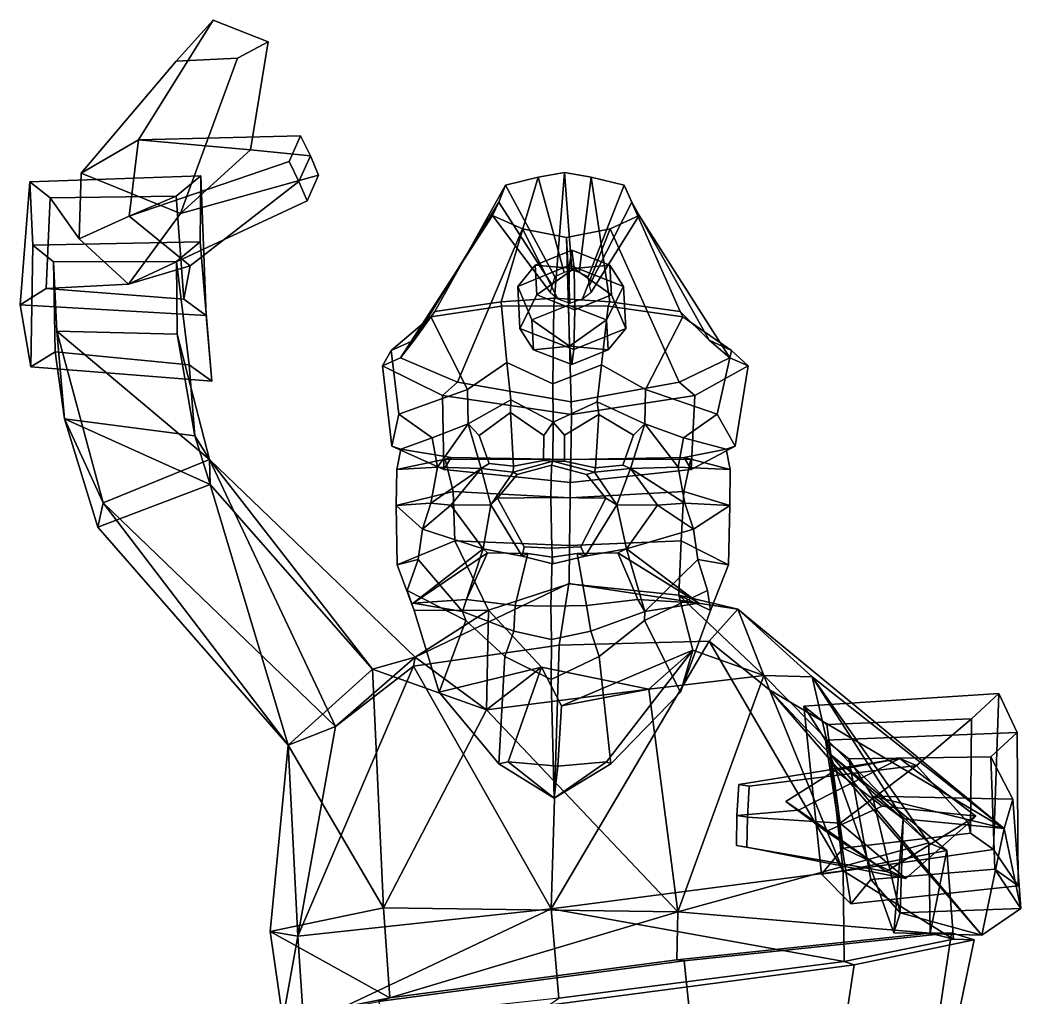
# Model space of a CAD drawing. Extents: x -201 to 163, y -161 to 372.
# Drawn here: x -200.7 to 163.1, y 16.9 to 372.4 of the extents above; entities that cross this region are included whole.
import ezdxf

# ---------------------------------------------------------------- set-up
doc = ezdxf.new("R2010")
doc.units = 0

msp = doc.modelspace()

# ---------------------------------------------------------------- linework, layer by layer
for p in [(-57.754356, 160.405212, 93.354721), (46.08469, 160.405212, 99.255516)]:
    msp.add_point(p)
for points in [[(-143.930389, 357.353241, 101.132492), (-130.457932, 372.354248, 92.824806), (-157.617752, 328.821533, 46.585899), (-178.511993, 316.669342, 73.700836)], [(-110.497147, 364.397156, 93.56192), (-116.967522, 325.145966, 55.899643), (-157.617752, 328.821533, 46.585899), (-130.457932, 372.354248, 92.824806)], [(-121.657791, 358.460968, 108.20385), (-110.497147, 364.397156, 93.56192), (-130.457932, 372.354248, 92.824806), (-143.930389, 357.353241, 101.132492)], [(-121.657791, 358.460968, 108.20385), (-142.359634, 302.001587, 74.402344), (-116.967522, 325.145966, 55.899643), (-110.497147, 364.397156, 93.56192)], [(-121.657791, 358.460968, 108.20385), (-143.930389, 357.353241, 101.132492), (-178.511993, 316.669342, 73.700836), (-142.359634, 302.001587, 74.402344)], [(-178.511993, 316.669342, 73.700836), (-157.617752, 328.821533, 46.585899), (-160.995712, 301.031219, 26.190218), (-179.247055, 292.813721, 41.339855)], [(-98.759453, 330.26178, 39.941097), (-102.866394, 320.984955, 31.907679), (-160.995712, 301.031219, 26.190218), (-157.617752, 328.821533, 46.585899)], [(-95.106575, 322.969055, 47.863369), (-98.759453, 330.26178, 39.941097), (-157.617752, 328.821533, 46.585899), (-116.967522, 325.145966, 55.899643)], [(-95.106575, 322.969055, 47.863369), (-99.332581, 313.684967, 39.869812), (-102.866394, 320.984955, 31.907679), (-98.759453, 330.26178, 39.941097)], [(-92.255478, 316.003571, 55.862991), (-95.106575, 322.969055, 47.863369), (-116.967522, 325.145966, 55.899643), (-142.359634, 302.001587, 74.402344)], [(-99.332581, 313.684967, 39.869812), (-138.809769, 282.992889, 36.830158), (-160.995712, 301.031219, 26.190218), (-102.866394, 320.984955, 31.907679)], [(-92.255478, 316.003571, 55.862991), (-96.385399, 306.698883, 47.809692), (-99.332581, 313.684967, 39.869812), (-95.106575, 322.969055, 47.863369)], [(-142.359634, 302.001587, 74.402344), (-178.511993, 316.669342, 73.700836), (-179.247055, 292.813721, 41.339855), (-161.249756, 276.329742, 52.084068)], [(-6.437535, 271.231628, 99.795197), (-2.823873, 316.959106, 35.710506), (-12.37785, 315.237915, 34.160828), (-25.77914, 269.878815, 91.373344)], [(-0.132405, 281.426239, -12.566109), (-2.875243, 280.552063, -11.808239), (-12.37785, 315.237915, 34.160828), (-2.823873, 316.959106, 35.710506)], [(-6.437535, 271.231628, 99.795197), (13.733638, 269.878815, 93.618706), (6.844154, 315.237915, 35.253147), (-2.823873, 316.959106, 35.710506)], [(-0.132405, 281.426239, -12.566109), (-2.823873, 316.959106, 35.710506), (6.844154, 315.237915, 35.253147), (2.506918, 280.552063, -11.502388)], [(-196.778381, 246.277985, 44.327377), (-200.701416, 268.797638, 69.726799), (-197.078964, 313.572815, 23.549389), (-196.032791, 290.526428, -0.215806)], [(-200.701416, 268.797638, 69.726799), (-191.175552, 274.763245, 64.286606), (-189.716187, 307.675354, 29.933584), (-197.078964, 313.572815, 23.549389)], [(-197.078964, 313.572815, 23.549389), (-134.953918, 315.728027, 23.976912), (-135.251938, 291.747589, 2.198188), (-196.032791, 290.526428, -0.215806)], [(-197.078964, 313.572815, 23.549389), (-189.716187, 307.675354, 29.933584), (-143.98381, 308.287415, 30.933199), (-134.953918, 315.728027, 23.976912)], [(-92.255478, 316.003571, 55.862991), (-142.359634, 302.001587, 74.402344), (-161.249756, 276.329742, 52.084068), (-96.385399, 306.698883, 47.809692)], [(-96.385399, 306.698883, 47.809692), (-161.249756, 276.329742, 52.084068), (-138.809769, 282.992889, 36.830158), (-99.332581, 313.684967, 39.869812)], [(-133.036545, 264.965485, 76.369698), (-134.953918, 315.728027, 23.976912), (-143.98381, 308.287415, 30.933199), (-141.199203, 270.851624, 69.948967)], [(-130.944016, 241.124939, 53.467506), (-135.251938, 291.747589, 2.198188), (-134.953918, 315.728027, 23.976912), (-133.036545, 264.965485, 76.369698)], [(-49.889339, 266.476166, 77.467567), (-25.77914, 269.878815, 91.373344), (-12.37785, 315.237915, 34.160828), (-24.191278, 312.288696, 31.764423)], [(-2.875243, 280.552063, -11.808239), (-6.29905, 279.054169, -10.437109), (-24.191278, 312.288696, 31.764423), (-12.37785, 315.237915, 34.160828)], [(2.506918, 280.552063, -11.502388), (6.844154, 315.237915, 35.253147), (18.85301, 312.288696, 34.210484), (5.753351, 279.054169, -9.752211)], [(39.263973, 266.476166, 82.533821), (18.85301, 312.288696, 34.210484), (6.844154, 315.237915, 35.253147), (13.733638, 269.878815, 93.618706)], [(-57.425411, 256.056, 50.736237), (-49.889339, 266.476166, 77.467567), (-24.191278, 312.288696, 31.764423), (-26.664333, 306.214233, 28.070793)], [(-6.29905, 279.054169, -10.437109), (-7.230525, 275.968994, -7.265216), (-26.664333, 306.214233, 28.070793), (-24.191278, 312.288696, 31.764423)], [(5.753351, 279.054169, -9.752211), (18.85301, 312.288696, 34.210484), (21.728579, 306.214233, 30.820793), (6.31949, 275.968994, -6.495213)], [(49.779839, 256.056, 56.828323), (21.728579, 306.214233, 30.820793), (18.85301, 312.288696, 34.210484), (39.263973, 266.476166, 82.533821)], [(-161.249756, 276.329742, 52.084068), (-179.247055, 292.813721, 41.339855), (-189.716187, 307.675354, 29.933584), (-191.175552, 274.763245, 64.286606)], [(-179.247055, 292.813721, 41.339855), (-160.995712, 301.031219, 26.190218), (-143.98381, 308.287415, 30.933199), (-189.716187, 307.675354, 29.933584)], [(-138.809769, 282.992889, 36.830158), (-141.199203, 270.851624, 69.948967), (-143.98381, 308.287415, 30.933199), (-160.995712, 301.031219, 26.190218)], [(-62.420559, 249.604492, 28.12513), (-57.425411, 256.056, 50.736237), (-26.664333, 306.214233, 28.070793), (-28.950397, 301.314331, 25.074804)], [(-7.230525, 275.968994, -7.265216), (-8.063425, 273.480377, -4.711264), (-28.950397, 301.314331, 25.074804), (-26.664333, 306.214233, 28.070793)], [(6.31949, 275.968994, -6.495213), (21.728579, 306.214233, 30.820793), (24.339334, 301.314301, 28.103075), (6.857699, 273.480377, -3.863344)], [(57.304371, 249.604492, 34.928661), (24.339334, 301.314301, 28.103075), (21.728579, 306.214233, 30.820793), (49.779839, 256.056, 56.828323)], [(-41.74641, 240.72229, 9.566212), (-62.420559, 249.604492, 28.12513), (-28.950397, 301.314331, 25.074804), (-18.091305, 296.524536, 22.890238)], [(-8.063425, 273.480377, -4.711264), (-5.21135, 271.047699, -2.006357), (-18.091305, 296.524536, 22.890238), (-28.950397, 301.314331, 25.074804)], [(6.857699, 273.480377, -3.863344), (24.339334, 301.314301, 28.103075), (13.797623, 296.524536, 24.702375), (3.71755, 271.047699, -1.498957)], [(38.865788, 240.72229, 14.147109), (13.797623, 296.524536, 24.702375), (24.339334, 301.314301, 28.103075), (57.304371, 249.604492, 34.928661)], [(-0.410165, 233.583679, -6.271274), (-41.74641, 240.72229, 9.566212), (-18.091305, 296.524536, 22.890238), (-2.03993, 293.297699, 21.914923)], [(-5.21135, 271.047699, -2.006357), (-0.843935, 269.408813, -0.045108), (-2.03993, 293.297699, 21.914923), (-18.091305, 296.524536, 22.890238)], [(-0.410165, 233.583679, -6.271274), (-2.03993, 293.297699, 21.914923), (13.797623, 296.524536, 24.702375), (38.865788, 240.72229, 14.147109)], [(3.71755, 271.047699, -1.498957), (13.797623, 296.524536, 24.702375), (-2.03993, 293.297699, 21.914923), (-0.843935, 269.408813, -0.045108)], [(-196.032791, 290.526428, -0.215806), (-135.251938, 291.747589, 2.198188), (-143.816483, 284.60498, 8.882069), (-188.589447, 284.520142, 6.282908)], [(-130.944016, 241.124939, 53.467506), (-139.27977, 247.094757, 46.952084), (-143.816483, 284.60498, 8.882069), (-135.251938, 291.747589, 2.198188)], [(-196.778381, 246.277985, 44.327377), (-196.032791, 290.526428, -0.215806), (-188.589447, 284.520142, 6.282908), (-187.949402, 251.793793, 39.298672)], [(-0.997626, 283.223358, 2.835535), (-0.15968, 288.703918, -11.910121), (-13.455304, 283.286865, -17.809155), (-19.800499, 275.5625, -5.50695)], [(-0.15968, 288.703918, -11.910121), (0.670127, 281.998779, -26.512556), (-13.455304, 283.286865, -17.809155)], [(-0.997626, 283.223358, 2.835535), (18.629293, 275.5625, -3.323106), (13.718669, 283.286865, -16.264946), (-0.15968, 288.703918, -11.910121)], [(-0.15968, 288.703918, -11.910121), (13.718669, 283.286865, -16.264946), (0.670127, 281.998779, -26.512556)], [(-188.589447, 284.520142, 6.282908), (-143.816483, 284.60498, 8.882069), (-143.629623, 258.144135, -15.756038), (-187.360687, 259.267395, -19.510107)], [(-184.523911, 227.40509, 12.766713), (-187.949402, 251.793793, 39.298672), (-188.589447, 284.520142, 6.282908), (-187.360687, 259.267395, -19.510107)], [(-143.629623, 258.144135, -15.756038), (-143.816483, 284.60498, 8.882069), (-139.27977, 247.094757, 46.952084), (-137.186493, 221.185883, 21.872084)], [(-161.249756, 276.329742, 52.084068), (-191.175552, 274.763245, 64.286606), (-141.199203, 270.851624, 69.948967), (-138.809769, 282.992889, 36.830158)], [(-19.800499, 275.5625, -5.50695), (-13.455304, 283.286865, -17.809155), (-12.872612, 272.452759, -28.063019), (-18.976444, 260.240723, -20.008158)], [(-0.997626, 283.223358, 2.835535), (-19.800499, 275.5625, -5.50695), (-14.648479, 263.350494, 3.187592), (-1.352854, 268.767548, 9.086627)], [(-13.455304, 283.286865, -17.809155), (0.670127, 281.998779, -26.512556), (-12.872612, 272.452759, -28.063019)], [(0.670127, 281.998779, -26.512556), (1.005707, 267.035675, -32.417889), (-12.872612, 272.452759, -28.063019)], [(-0.997626, 283.223358, 2.835535), (-1.352854, 268.767548, 9.086627), (12.525493, 263.350494, 4.731801), (18.629293, 275.5625, -3.323106)], [(13.718669, 283.286865, -16.264946), (14.301361, 272.452759, -26.518808), (0.670127, 281.998779, -26.512556)], [(0.670127, 281.998779, -26.512556), (14.301361, 272.452759, -26.518808), (1.005707, 267.035675, -32.417889)], [(18.629293, 275.5625, -3.323106), (19.453348, 260.240692, -17.824314), (14.301361, 272.452759, -26.518808), (13.718669, 283.286865, -16.264946)], [(-200.701416, 268.797638, 69.726799), (-133.036545, 264.965485, 76.369698), (-141.199203, 270.851624, 69.948967), (-191.175552, 274.763245, 64.286606)], [(-19.800499, 275.5625, -5.50695), (-18.976444, 260.240723, -20.008158), (-14.065786, 252.516357, -7.066271), (-14.648479, 263.350494, 3.187592)], [(18.629293, 275.5625, -3.323106), (12.525493, 263.350494, 4.731801), (13.108185, 252.516357, -5.522061), (19.453348, 260.240692, -17.824314)], [(-25.684414, 268.319672, 96.556931), (-25.77914, 269.878815, 91.373344), (-49.889339, 266.476166, 77.467567), (-51.409798, 264.458862, 82.326294)], [(-6.665561, 268.422394, 103.807884), (-6.437535, 271.231628, 99.795197), (-25.77914, 269.878815, 91.373344), (-25.684414, 268.319672, 96.556931)], [(-12.872612, 272.452759, -28.063019), (1.005707, 267.035675, -32.417889), (0.65048, 252.579834, -26.166817), (-18.976444, 260.240723, -20.008158)], [(-6.665561, 268.422394, 103.807884), (13.052288, 268.319672, 98.758202), (13.733638, 269.878815, 93.618706), (-6.437535, 271.231628, 99.795197)], [(14.301361, 272.452759, -26.518808), (19.453348, 260.240692, -17.824314), (0.65048, 252.579834, -26.166817), (1.005707, 267.035675, -32.417889)], [(13.052288, 268.319672, 98.758202), (40.224213, 264.458862, 87.533516), (39.263973, 266.476166, 82.533821), (13.733638, 269.878815, 93.618706)], [(-196.778381, 246.277985, 44.327377), (-130.944016, 241.124939, 53.467506), (-133.036545, 264.965485, 76.369698), (-200.701416, 268.797638, 69.726799)], [(-51.409798, 264.458862, 82.326294), (-49.889339, 266.476166, 77.467567), (-57.425411, 256.056, 50.736237), (-65.821701, 252.233002, 52.218353)], [(-23.734383, 247.826752, 103.782417), (-25.684414, 268.319672, 96.556931), (-51.409798, 264.458862, 82.326294), (-38.091049, 238.126465, 93.080109)], [(-7.021612, 240.160217, 110.073456), (-6.665561, 268.422394, 103.807884), (-25.684414, 268.319672, 96.556931), (-23.734383, 247.826752, 103.782417)], [(-1.352854, 268.767548, 9.086627), (-14.648479, 263.350494, 3.187592), (-1.017286, 253.804443, 3.181342)], [(-7.021612, 240.160217, 110.073456), (10.689083, 247.039795, 105.91954), (13.052288, 268.319672, 98.758202), (-6.665561, 268.422394, 103.807884)], [(-1.352854, 268.767548, 9.086627), (-1.017286, 253.804443, 3.181342), (12.525493, 263.350494, 4.731801)], [(10.689083, 247.039795, 105.91954), (26.64357, 238.126465, 96.758751), (40.224213, 264.458862, 87.533516), (13.052288, 268.319672, 98.758202)], [(40.224213, 264.458862, 87.533516), (57.95417, 252.233002, 59.252083), (49.779839, 256.056, 56.828323), (39.263973, 266.476166, 82.533821)], [(-38.091049, 238.126465, 93.080109), (-51.409798, 264.458862, 82.326294), (-65.821701, 252.233002, 52.218353), (-63.014957, 229.056763, 74.159698)], [(-14.648479, 263.350494, 3.187592), (-14.065786, 252.516357, -7.066271), (-1.017286, 253.804443, 3.181342)], [(12.525493, 263.350494, 4.731801), (-1.017286, 253.804443, 3.181342), (13.108185, 252.516357, -5.522061)], [(26.64357, 238.126465, 96.758751), (52.679832, 229.056763, 80.734207), (57.95417, 252.233002, 59.252083), (40.224213, 264.458862, 87.533516)], [(-187.360687, 259.267395, -19.510107), (-143.629623, 258.144135, -15.756038), (-131.861786, 212.683014, -39.901463)], [(-187.360687, 259.267395, -19.510107), (-131.861786, 212.683014, -39.901463), (-170.460617, 196.828857, -52.386356)], [(-184.523911, 227.40509, 12.766713), (-187.360687, 259.267395, -19.510107), (-170.460617, 196.828857, -52.386356)], [(-14.065786, 252.516357, -7.066271), (-18.976444, 260.240723, -20.008158), (0.65048, 252.579834, -26.166817), (-0.187467, 247.099274, -11.42114)], [(13.108185, 252.516357, -5.522061), (-0.187467, 247.099274, -11.42114), (0.65048, 252.579834, -26.166817), (19.453348, 260.240692, -17.824314)], [(-137.186493, 221.185883, 21.872084), (-131.861786, 212.683014, -39.901463), (-143.629623, 258.144135, -15.756038)], [(-65.821701, 252.233002, 52.218353), (-57.425411, 256.056, 50.736237), (-62.420559, 249.604492, 28.12513), (-68.905983, 246.681549, 26.724731)], [(57.95417, 252.233002, 59.252083), (63.906693, 246.681519, 34.271992), (57.304371, 249.604492, 34.928661), (49.779839, 256.056, 56.828323)], [(-196.778381, 246.277985, 44.327377), (-187.949402, 251.793793, 39.298672), (-139.27977, 247.094757, 46.952084), (-130.944016, 241.124939, 53.467506)], [(-137.186493, 221.185883, 21.872084), (-139.27977, 247.094757, 46.952084), (-187.949402, 251.793793, 39.298672), (-184.523911, 227.40509, 12.766713)], [(-63.014957, 229.056763, 74.159698), (-65.821701, 252.233002, 52.218353), (-68.905983, 246.681549, 26.724731), (-65.535339, 217.532715, 37.901592)], [(-1.017286, 253.804443, 3.181342), (-14.065786, 252.516357, -7.066271), (-0.187467, 247.099274, -11.42114)], [(-1.017286, 253.804443, 3.181342), (-0.187467, 247.099274, -11.42114), (13.108185, 252.516357, -5.522061)], [(52.679832, 229.056763, 80.734207), (59.29155, 217.532715, 44.995049), (63.906693, 246.681519, 34.271992), (57.95417, 252.233002, 59.252083)], [(-68.905983, 246.681549, 26.724731), (-62.420559, 249.604492, 28.12513), (-41.74641, 240.72229, 9.566212), (-47.108109, 235.839966, 6.470136)], [(-23.734383, 247.826752, 103.782417), (-38.091049, 238.126465, 93.080109), (-37.779659, 225.544159, 92.759689), (-22.251745, 234.37738, 105.341278)], [(-7.021612, 240.160217, 110.073456), (-23.734383, 247.826752, 103.782417), (-22.251745, 234.37738, 105.341278), (-6.937256, 226.177856, 108.589005)], [(63.906693, 246.681519, 34.271992), (44.54372, 235.839966, 11.678375), (38.865788, 240.72229, 14.147109), (57.304371, 249.604492, 34.928661)], [(-65.535339, 217.532715, 37.901592), (-68.905983, 246.681549, 26.724731), (-47.108109, 235.839966, 6.470136), (-46.642574, 209.012024, 14.058866)], [(-7.021612, 240.160217, 110.073456), (-6.937256, 226.177856, 108.589005), (9.047569, 233.574036, 107.156433), (10.689083, 247.039795, 105.91954)], [(10.689083, 247.039795, 105.91954), (9.047569, 233.574036, 107.156433), (26.37048, 225.544159, 96.405106), (26.64357, 238.126465, 96.758751)], [(59.29155, 217.532715, 44.995049), (43.221481, 209.012024, 19.165512), (44.54372, 235.839966, 11.678375), (63.906693, 246.681519, 34.271992)], [(-47.108109, 235.839966, 6.470136), (-41.74641, 240.72229, 9.566212), (-0.410165, 233.583679, -6.271274), (-0.204358, 229.041138, -9.892942)], [(44.54372, 235.839966, 11.678375), (-0.204358, 229.041138, -9.892942), (-0.410165, 233.583679, -6.271274), (38.865788, 240.72229, 14.147109)], [(-50.908146, 220.522034, 75.538597), (-37.779659, 225.544159, 92.759689), (-38.091049, 238.126465, 93.080109), (-63.014957, 229.056763, 74.159698)], [(40.494743, 220.522034, 80.732689), (52.679832, 229.056763, 80.734207), (26.64357, 238.126465, 96.758751), (26.37048, 225.544159, 96.405106)], [(-46.642574, 209.012024, 14.058866), (-47.108109, 235.839966, 6.470136), (-0.204358, 229.041138, -9.892942), (-0.621082, 204.309753, -2.559707)], [(-22.39587, 229.741882, 103.315086), (-22.251745, 234.37738, 105.341278), (-37.779659, 225.544159, 92.759689), (-33.757137, 221.368042, 92.842445)], [(-22.39587, 229.741882, 103.315086), (-10.360064, 221.37085, 105.63208), (-6.937256, 226.177856, 108.589005), (-22.251745, 234.37738, 105.341278)], [(9.681387, 229.046631, 104.936913), (9.047569, 233.574036, 107.156433), (-6.937256, 226.177856, 108.589005), (-2.759322, 221.490204, 106.244545)], [(43.221481, 209.012024, 19.165512), (-0.621082, 204.309753, -2.559707), (-0.204358, 229.041138, -9.892942), (44.54372, 235.839966, 11.678375)], [(9.681387, 229.046631, 104.936913), (22.268822, 221.486206, 93.5186), (26.37048, 225.544159, 96.405106), (9.047569, 233.574036, 107.156433)], [(-21.394743, 210.247803, 101.549721), (-22.39587, 229.741882, 103.315086), (-33.757137, 221.368042, 92.842445), (-30.180655, 211.179688, 95.949516)], [(-10.360064, 221.37085, 105.63208), (-22.39587, 229.741882, 103.315086), (-21.394743, 210.247803, 101.549721), (-10.40823, 212.254028, 106.479691)], [(-184.523911, 227.40509, 12.766713), (-172.422913, 188.053833, -8.303731), (-131.641937, 203.499634, 12.207972)], [(-184.523911, 227.40509, 12.766713), (-131.641937, 203.499634, 12.207972), (-137.186493, 221.185883, 21.872084)], [(-184.523911, 227.40509, 12.766713), (-170.460617, 196.828857, -52.386356), (-172.422913, 188.053833, -8.303731)], [(-63.014957, 229.056763, 74.159698), (-65.535339, 217.532715, 37.901592), (-62.238503, 216.342407, 38.14867), (-50.908146, 220.522034, 75.538597)], [(-10.40823, 212.254028, 106.479691), (-7.010758, 212.00827, 109.882454), (-6.937256, 226.177856, 108.589005), (-10.360064, 221.37085, 105.63208)], [(-2.818735, 211.986145, 107.290077), (-2.759322, 221.490204, 106.244545), (-6.937256, 226.177856, 108.589005), (-7.010758, 212.00827, 109.882454)], [(-2.759322, 221.490204, 106.244545), (-2.818735, 211.986145, 107.290077), (8.494064, 209.635101, 102.617287), (9.681387, 229.046631, 104.936913)], [(8.494064, 209.635101, 102.617287), (18.397692, 210.627869, 96.88269), (22.268822, 221.486206, 93.5186), (9.681387, 229.046631, 104.936913)], [(52.679832, 229.056763, 80.734207), (40.494743, 220.522034, 80.732689), (55.987953, 216.342407, 44.867046), (59.29155, 217.532715, 44.995049)], [(-48.956207, 209.889709, 75.960823), (-37.779659, 225.544159, 92.759689), (-50.908146, 220.522034, 75.538597)], [(-33.070423, 209.339539, 96.78923), (-37.779659, 225.544159, 92.759689), (-48.956207, 209.889709, 75.960823)], [(-30.180655, 211.179688, 95.949516), (-33.757137, 221.368042, 92.842445), (-37.779659, 225.544159, 92.759689), (-33.070423, 209.339539, 96.78923)], [(18.397692, 210.627869, 96.88269), (21.235067, 209.339539, 99.875214), (26.37048, 225.544159, 96.405106), (22.268822, 221.486206, 93.5186)], [(21.235067, 209.339539, 99.875214), (38.507534, 209.889709, 80.931068), (26.37048, 225.544159, 96.405106)], [(38.507534, 209.889709, 80.931068), (40.494743, 220.522034, 80.732689), (26.37048, 225.544159, 96.405106)], [(-137.186493, 221.185883, 21.872084), (-131.641937, 203.499634, 12.207972), (-131.861786, 212.683014, -39.901463)], [(-50.908146, 220.522034, 75.538597), (-62.238503, 216.342407, 38.14867), (-63.786118, 209.054626, 38.866295), (-48.956207, 209.889709, 75.960823)], [(40.494743, 220.522034, 80.732689), (38.507534, 209.889709, 80.931068), (57.444302, 209.054626, 45.755375), (55.987953, 216.342407, 44.867046)], [(-65.535339, 217.532715, 37.901592), (-46.642574, 209.012024, 14.058866), (-43.991817, 213.3237, 12.994966), (-62.238503, 216.342407, 38.14867)], [(-63.786118, 209.054626, 38.866295), (-62.238503, 216.342407, 38.14867), (-43.991817, 213.3237, 12.994966), (-46.139393, 212.718445, 10.029466)], [(59.29155, 217.532715, 44.995049), (55.987953, 216.342407, 44.867046), (40.708313, 213.3237, 17.808165), (43.221481, 209.012024, 19.165512)], [(57.444302, 209.054626, 45.755375), (43.178009, 212.718445, 15.105048), (40.708313, 213.3237, 17.808165), (55.987953, 216.342407, 44.867046)], [(-86.082817, 115.642456, -18.251253), (-170.460617, 196.828857, -52.386356), (-131.861786, 212.683014, -39.901463)], [(-72.606361, 136.424011, 55.575726), (-57.039654, 140.775208, 17.341061), (-131.861786, 212.683014, -39.901463)], [(-72.606361, 136.424011, 55.575726), (-131.861786, 212.683014, -39.901463), (-131.641937, 203.499634, 12.207972)], [(-86.082817, 115.642456, -18.251253), (-131.861786, 212.683014, -39.901463), (-57.039654, 140.775208, 17.341061)], [(-63.931877, 195.861847, 41.047375), (-63.786118, 209.054626, 38.866295), (-46.139393, 212.718445, 10.029466), (-43.315201, 201.020599, 8.709965)], [(-46.642574, 209.012024, 14.058866), (-0.621082, 204.309753, -2.559707), (-0.672303, 212.620514, -1.658324), (-43.991817, 213.3237, 12.994966)], [(-46.139393, 212.718445, 10.029466), (-43.991817, 213.3237, 12.994966), (-0.672303, 212.620514, -1.658324), (-0.625267, 212.636353, -2.486057)], [(-43.315201, 201.020599, 8.709965), (-46.139393, 212.718445, 10.029466), (-0.625267, 212.636353, -2.486057), (-0.708477, 198.760925, -1.021846)], [(-21.394743, 210.247803, 101.549721), (-30.180655, 211.179688, 95.949516), (-33.070423, 209.339539, 96.78923), (-21.486549, 208.06192, 103.745026)], [(-21.394743, 210.247803, 101.549721), (-21.486549, 208.06192, 103.745026), (-7.010758, 212.00827, 109.882454), (-10.40823, 212.254028, 106.479691)], [(-7.569351, 210.629456, 124.266479), (-7.010758, 212.00827, 109.882454), (-21.486549, 208.06192, 103.745026), (-19.972486, 207.193359, 120.04126)], [(-7.569351, 210.629456, 124.266479), (5.232597, 207.193359, 121.473572), (8.067131, 208.06192, 105.424454), (-7.010758, 212.00827, 109.882454)], [(8.494064, 209.635101, 102.617287), (-2.818735, 211.986145, 107.290077), (-7.010758, 212.00827, 109.882454), (8.067131, 208.06192, 105.424454)], [(40.521488, 201.020599, 13.474097), (-0.708477, 198.760925, -1.021846), (-0.625267, 212.636353, -2.486057), (43.178009, 212.718445, 15.105048)], [(43.221481, 209.012024, 19.165512), (40.708313, 213.3237, 17.808165), (-0.672303, 212.620514, -1.658324), (-0.621082, 204.309753, -2.559707)], [(43.178009, 212.718445, 15.105048), (-0.625267, 212.636353, -2.486057), (-0.672303, 212.620514, -1.658324), (40.708313, 213.3237, 17.808165)], [(57.342037, 195.861847, 47.938931), (40.521488, 201.020599, 13.474097), (43.178009, 212.718445, 15.105048), (57.444302, 209.054626, 45.755375)], [(-48.956207, 209.889709, 75.960823), (-63.786118, 209.054626, 38.866295), (-63.931877, 195.861847, 41.047375), (-51.385853, 196.790497, 75.6782)], [(-51.385853, 196.790497, 75.6782), (-33.070423, 209.339539, 96.78923), (-48.956207, 209.889709, 75.960823)], [(-44.063282, 195.985901, 99.353226), (-33.070423, 209.339539, 96.78923), (-51.385853, 196.790497, 75.6782)], [(-44.063282, 195.985901, 99.353226), (-29.627243, 196.140869, 103.212814), (-33.070423, 209.339539, 96.78923)], [(-29.627243, 196.140869, 103.212814), (-21.486549, 208.06192, 103.745026), (-33.070423, 209.339539, 96.78923)], [(-27.105602, 198.629639, 120.839668), (-19.972486, 207.193359, 120.04126), (-21.486549, 208.06192, 103.745026), (-29.627243, 196.140869, 103.212814)], [(-7.804018, 198.814697, 128.396027), (-7.569351, 210.629456, 124.266479), (-19.972486, 207.193359, 120.04126), (-27.105602, 198.629639, 120.839668)], [(-7.804018, 198.814697, 128.396027), (12.229342, 198.629639, 123.074928), (5.232597, 207.193359, 121.473572), (-7.569351, 210.629456, 124.266479)], [(12.229342, 198.629639, 123.074928), (16.215712, 196.140869, 105.817902), (8.067131, 208.06192, 105.424454), (5.232597, 207.193359, 121.473572)], [(8.494064, 209.635101, 102.617287), (8.067131, 208.06192, 105.424454), (21.235067, 209.339539, 99.875214), (18.397692, 210.627869, 96.88269)], [(16.215712, 196.140869, 105.817902), (21.235067, 209.339539, 99.875214), (8.067131, 208.06192, 105.424454)], [(30.996058, 195.985901, 103.618568), (21.235067, 209.339539, 99.875214), (16.215712, 196.140869, 105.817902)], [(40.953564, 196.790497, 80.925514), (38.507534, 209.889709, 80.931068), (21.235067, 209.339539, 99.875214)], [(30.996058, 195.985901, 103.618568), (40.953564, 196.790497, 80.925514), (21.235067, 209.339539, 99.875214)], [(38.507534, 209.889709, 80.931068), (40.953564, 196.790497, 80.925514), (57.342037, 195.861847, 47.938931), (57.444302, 209.054626, 45.755375)], [(-172.422913, 188.053833, -8.303731), (-103.280556, 108.771423, 21.517492), (-131.641937, 203.499634, 12.207972)], [(-103.280556, 108.771423, 21.517492), (-72.606361, 136.424011, 55.575726), (-131.641937, 203.499634, 12.207972)], [(-63.574177, 174.308289, 42.44389), (-63.931877, 195.861847, 41.047375), (-43.315201, 201.020599, 8.709965), (-42.689442, 183.034454, 11.670497)], [(-42.689442, 183.034454, 11.670497), (-43.315201, 201.020599, 8.709965), (-0.708477, 198.760925, -1.021846), (-0.960389, 181.403198, 3.411248)], [(39.564365, 183.034454, 16.344681), (-0.960389, 181.403198, 3.411248), (-0.708477, 198.760925, -1.021846), (40.521488, 201.020599, 13.474097)], [(56.828438, 174.308289, 49.285931), (39.564365, 183.034454, 16.344681), (40.521488, 201.020599, 13.474097), (57.342037, 195.861847, 47.938931)], [(-172.422913, 188.053833, -8.303731), (-170.460617, 196.828857, -52.386356), (-103.280556, 108.771423, 21.517492)], [(-103.280556, 108.771423, 21.517492), (-170.460617, 196.828857, -52.386356), (-86.082817, 115.642456, -18.251253)], [(-51.385853, 196.790497, 75.6782), (-63.931877, 195.861847, 41.047375), (-54.415684, 187.266846, 74.953346)], [(-54.415684, 187.266846, 74.953346), (-44.063282, 195.985901, 99.353226), (-51.385853, 196.790497, 75.6782)], [(-17.422628, 180.87915, 116.555725), (-27.105602, 198.629639, 120.839668), (-29.627243, 196.140869, 103.212814), (-18.140198, 177.55365, 103.626205)], [(-7.461043, 180.360413, 122.360542), (-7.804018, 198.814697, 128.396027), (-27.105602, 198.629639, 120.839668), (-17.422628, 180.87915, 116.555725)], [(-7.461043, 180.360413, 122.360542), (3.094022, 180.87915, 117.721611), (12.229342, 198.629639, 123.074928), (-7.804018, 198.814697, 128.396027)], [(3.094022, 180.87915, 117.721611), (4.755785, 177.55365, 104.927299), (16.215712, 196.140869, 105.817902), (12.229342, 198.629639, 123.074928)], [(44.046005, 187.266846, 80.548569), (40.953564, 196.790497, 80.925514), (30.996058, 195.985901, 103.618568)], [(40.953564, 196.790497, 80.925514), (44.046005, 187.266846, 80.548569), (57.342037, 195.861847, 47.938931)], [(-56.029305, 176.337036, 75.046371), (-54.415684, 187.266846, 74.953346), (-63.931877, 195.861847, 41.047375), (-63.574177, 174.308289, 42.44389)], [(-32.408783, 180.170959, 96.901337), (-44.063282, 195.985901, 99.353226), (-54.415684, 187.266846, 74.953346)], [(-32.408783, 180.170959, 96.901337), (-29.627243, 196.140869, 103.212814), (-44.063282, 195.985901, 99.353226)], [(-18.140198, 177.55365, 103.626205), (-29.627243, 196.140869, 103.212814), (-32.408783, 180.170959, 96.901337)], [(4.755785, 177.55365, 104.927299), (19.694353, 180.170959, 99.862167), (16.215712, 196.140869, 105.817902)], [(19.694353, 180.170959, 99.862167), (30.996058, 195.985901, 103.618568), (16.215712, 196.140869, 105.817902)], [(19.694353, 180.170959, 99.862167), (44.046005, 187.266846, 80.548569), (30.996058, 195.985901, 103.618568)], [(45.638699, 176.337036, 80.823792), (56.828438, 174.308289, 49.285931), (57.342037, 195.861847, 47.938931), (44.046005, 187.266846, 80.548569)], [(-56.029305, 176.337036, 75.046371), (-39.863979, 157.348297, 102.809181), (-32.408783, 180.170959, 96.901337), (-54.415684, 187.266846, 74.953346)], [(45.638699, 176.337036, 80.823792), (44.046005, 187.266846, 80.548569), (19.694353, 180.170959, 99.862167), (26.432274, 157.348297, 106.576553)], [(-57.489452, 157.698792, 46.914112), (-63.574177, 174.308289, 42.44389), (-42.689442, 183.034454, 11.670497), (-30.431665, 157.903687, 37.931606)], [(-30.431665, 157.903687, 37.931606), (-42.689442, 183.034454, 11.670497), (-0.960389, 181.403198, 3.411248), (-1.050104, 167.403717, 9.311164)], [(38.769703, 163.319763, 23.15621), (-1.050104, 167.403717, 9.311164), (-0.960389, 181.403198, 3.411248), (39.564365, 183.034454, 16.344681)], [(50.276459, 157.698792, 53.038055), (38.769703, 163.319763, 23.15621), (39.564365, 183.034454, 16.344681), (56.828438, 174.308289, 49.285931)], [(-30.840744, 178.757629, 111.013992), (-32.408783, 180.170959, 96.901337), (-57.754356, 160.405212, 93.354721)], [(-57.754356, 160.405212, 93.354721), (-32.408783, 180.170959, 96.901337), (-39.863979, 157.348297, 102.809181)], [(-38.442234, 161.710144, 112.988838), (-30.840744, 178.757629, 111.013992), (-57.754356, 160.405212, 93.354721)], [(-16.173698, 178.495422, 111.964905), (-30.840744, 178.757629, 111.013992), (-38.442234, 161.710144, 112.988838), (-20.749767, 159.523376, 122.676933)], [(-30.840744, 178.757629, 111.013992), (-16.173698, 178.495422, 111.964905), (-18.140198, 177.55365, 103.626205), (-32.408783, 180.170959, 96.901337)], [(-20.749767, 159.523376, 122.676933), (-7.818501, 159.320251, 124.096687), (-7.314191, 177.082825, 115.222099), (-16.173698, 178.495422, 111.964905)], [(-7.461043, 180.360413, 122.360542), (-17.422628, 180.87915, 116.555725), (-18.140198, 177.55365, 103.626205), (-7.02813, 174.769409, 110.188156)], [(-7.314191, 177.082825, 115.222099), (-7.02813, 174.769409, 110.188156), (-18.140198, 177.55365, 103.626205), (-16.173698, 178.495422, 111.964905)], [(5.190357, 159.523376, 124.151016), (1.857282, 178.495422, 112.98954), (-7.314191, 177.082825, 115.222099), (-7.818501, 159.320251, 124.096687)], [(-7.461043, 180.360413, 122.360542), (-7.02813, 174.769409, 110.188156), (4.755785, 177.55365, 104.927299), (3.094022, 180.87915, 117.721611)], [(-7.314191, 177.082825, 115.222099), (1.857282, 178.495422, 112.98954), (4.755785, 177.55365, 104.927299), (-7.02813, 174.769409, 110.188156)], [(16.537632, 178.757629, 113.706337), (19.694353, 180.170959, 99.862167), (4.755785, 177.55365, 104.927299), (1.857282, 178.495422, 112.98954)], [(1.857282, 178.495422, 112.98954), (5.190357, 159.523376, 124.151016), (23.866459, 161.710144, 116.529617), (16.537632, 178.757629, 113.706337)], [(16.537632, 178.757629, 113.706337), (46.08469, 160.405212, 99.255516), (19.694353, 180.170959, 99.862167)], [(23.866459, 161.710144, 116.529617), (46.08469, 160.405212, 99.255516), (16.537632, 178.757629, 113.706337)], [(46.08469, 160.405212, 99.255516), (26.432274, 157.348297, 106.576553), (19.694353, 180.170959, 99.862167)], [(-57.489452, 157.698792, 46.914112), (-59.926731, 165.080627, 78.006195), (-56.029305, 176.337036, 75.046371), (-63.574177, 174.308289, 42.44389)], [(-56.029305, 176.337036, 75.046371), (-59.926731, 165.080627, 78.006195), (-38.670757, 154.121826, 93.852951), (-39.863979, 157.348297, 102.809181)], [(45.638699, 176.337036, 80.823792), (26.432274, 157.348297, 106.576553), (26.261356, 154.121826, 97.542809), (49.175732, 165.080627, 84.206085)], [(50.276459, 157.698792, 53.038055), (56.828438, 174.308289, 49.285931), (45.638699, 176.337036, 80.823792), (49.175732, 165.080627, 84.206085)], [(-1.170718, 167.522034, 5.857454), (-4.767074, 145.201294, -45.572201), (-57.743526, 137.492004, -27.743841), (-57.039654, 140.775208, 17.341061)], [(-1.170718, 167.522034, 5.857454), (-57.039654, 140.775208, 17.341061), (-30.431665, 157.903687, 37.931606), (-1.050104, 167.403717, 9.311164)], [(-1.170718, 167.522034, 5.857454), (60.183987, 158.292145, -9.678647), (49.788261, 146.650696, -44.229546), (-4.767074, 145.201294, -45.572201)], [(-1.050104, 167.403717, 9.311164), (38.769703, 163.319763, 23.15621), (60.183987, 158.292145, -9.678647), (-1.170718, 167.522034, 5.857454)], [(-38.670757, 154.121826, 93.852951), (-59.926731, 165.080627, 78.006195), (-57.489452, 157.698792, 46.914112), (-48.335938, 128.059723, 63.470047)], [(26.261356, 154.121826, 97.542809), (39.306301, 128.059723, 68.450432), (50.276459, 157.698792, 53.038055), (49.175732, 165.080627, 84.206085)], [(-39.863979, 157.348297, 102.809181), (-38.442234, 161.710144, 112.988838), (-57.754356, 160.405212, 93.354721)], [(-20.749767, 159.523376, 122.676933), (-38.442234, 161.710144, 112.988838), (-39.863979, 157.348297, 102.809181), (-21.188065, 150.219177, 112.735298)], [(5.190357, 159.523376, 124.151016), (6.752088, 150.219177, 114.323036), (26.432274, 157.348297, 106.576553), (23.866459, 161.710144, 116.529617)], [(26.432274, 157.348297, 106.576553), (46.08469, 160.405212, 99.255516), (23.866459, 161.710144, 116.529617)], [(39.306301, 128.059723, 68.450432), (43.869797, 143.304779, 46.263054), (38.769703, 163.319763, 23.15621), (50.276459, 157.698792, 53.038055)], [(69.631088, 134.190552, 40.129684), (38.769703, 163.319763, 23.15621), (43.869797, 143.304779, 46.263054)], [(60.183987, 158.292145, -9.678647), (38.769703, 163.319763, 23.15621), (69.631088, 134.190552, 40.129684)], [(-48.335938, 128.059723, 63.470047), (-57.489452, 157.698792, 46.914112), (-30.431665, 157.903687, 37.931606), (-11.160645, 137.134949, 63.094646)], [(-57.039654, 140.775208, 17.341061), (-31.109299, 121.609131, 70.442894), (-30.431665, 157.903687, 37.931606)], [(-24.481689, 141.068726, 114.604088), (-21.188065, 150.219177, 112.735298), (-39.863979, 157.348297, 102.809181), (-38.670757, 154.121826, 93.852951)], [(-31.109299, 121.609131, 70.442894), (-11.160645, 137.134949, 63.094646), (-30.431665, 157.903687, 37.931606)], [(-7.818501, 159.320251, 124.096687), (-20.749767, 159.523376, 122.676933), (-21.188065, 150.219177, 112.735298), (-7.528493, 147.255249, 118.993271)], [(-7.818501, 159.320251, 124.096687), (-7.528493, 147.255249, 118.993271), (6.752088, 150.219177, 114.323036), (5.190357, 159.523376, 124.151016)], [(9.812799, 141.068726, 116.552917), (26.261356, 154.121826, 97.542809), (26.432274, 157.348297, 106.576553), (6.752088, 150.219177, 114.323036)], [(71.692131, 128.905334, -37.688511), (49.788261, 146.650696, -44.229546), (60.183987, 158.292145, -9.678647)], [(87.243958, 133.600098, 37.326012), (60.183987, 158.292145, -9.678647), (69.631088, 134.190552, 40.129684)], [(87.243958, 133.600098, 37.326012), (156.964569, 78.489243, -13.165181), (60.183987, 158.292145, -9.678647)], [(71.692131, 128.905334, -37.688511), (60.183987, 158.292145, -9.678647), (156.964569, 78.489243, -13.165181)], [(-26.644272, 102.074829, 96.519478), (-24.481689, 141.068726, 114.604088), (-38.670757, 154.121826, 93.852951), (-48.335938, 128.059723, 63.470047)], [(14.01021, 102.074829, 98.82972), (39.306301, 128.059723, 68.450432), (26.261356, 154.121826, 97.542809), (9.812799, 141.068726, 116.552917)], [(-7.695878, 132.726593, 121.93882), (-7.528493, 147.255249, 118.993271), (-21.188065, 150.219177, 112.735298), (-24.481689, 141.068726, 114.604088)], [(-7.695878, 132.726593, 121.93882), (9.812799, 141.068726, 116.552917), (6.752088, 150.219177, 114.323036), (-7.528493, 147.255249, 118.993271)], [(98.437614, 63.108765, -88.304771), (-7.660552, 49.333496, -100.600281), (49.788261, 146.650696, -44.229546)], [(-7.660552, 49.333496, -100.600281), (-4.767074, 145.201294, -45.572201), (49.788261, 146.650696, -44.229546)], [(98.437614, 63.108765, -88.304771), (49.788261, 146.650696, -44.229546), (71.692131, 128.905334, -37.688511)], [(-7.660552, 49.333496, -100.600281), (-57.743526, 137.492004, -27.743841), (-4.767074, 145.201294, -45.572201)], [(12.497644, 102.758774, 82.811058), (-5.170858, 101.122375, 77.504875), (-3.942061, 123.147736, 55.881149), (43.869797, 143.304779, 46.263054)], [(-3.942061, 123.147736, 55.881149), (27.8988, 129.162903, 61.374382), (43.869797, 143.304779, 46.263054)], [(14.01021, 102.074829, 98.82972), (12.497644, 102.758774, 82.811058), (43.869797, 143.304779, 46.263054), (39.306301, 128.059723, 68.450432)], [(27.8988, 129.162903, 61.374382), (69.631088, 134.190552, 40.129684), (43.869797, 143.304779, 46.263054)], [(-86.082817, 115.642456, -18.251253), (-57.039654, 140.775208, 17.341061), (-57.743526, 137.492004, -27.743841)], [(-72.606361, 136.424011, 55.575726), (-31.109299, 121.609131, 70.442894), (-57.039654, 140.775208, 17.341061)], [(-6.501332, 89.559357, 100.917854), (-7.695878, 132.726593, 121.93882), (-24.481689, 141.068726, 114.604088), (-26.644272, 102.074829, 96.519478)], [(-6.501332, 89.559357, 100.917854), (14.01021, 102.074829, 98.82972), (9.812799, 141.068726, 116.552917), (-7.695878, 132.726593, 121.93882)], [(-68.541458, 49.63591, 105.230103), (-72.606361, 136.424011, 55.575726), (-103.280556, 108.771423, 21.517492)], [(-99.771378, 39.432922, -45.688236), (-57.743526, 137.492004, -27.743841), (-7.660552, 49.333496, -100.600281)], [(-99.771378, 39.432922, -45.688236), (-86.082817, 115.642456, -18.251253), (-57.743526, 137.492004, -27.743841)], [(-68.541458, 49.63591, 105.230103), (-31.109299, 121.609131, 70.442894), (-72.606361, 136.424011, 55.575726)], [(-26.644272, 102.074829, 96.519478), (-48.335938, 128.059723, 63.470047), (-11.160645, 137.134949, 63.094646), (-23.326738, 102.758774, 80.775291)], [(27.8988, 129.162903, 61.374382), (-11.160645, 137.134949, 63.094646), (-31.109299, 121.609131, 70.442894)], [(-23.326738, 102.758774, 80.775291), (-11.160645, 137.134949, 63.094646), (-3.942061, 123.147736, 55.881149), (-5.170858, 101.122375, 77.504875)], [(-3.942061, 123.147736, 55.881149), (-11.160645, 137.134949, 63.094646), (27.8988, 129.162903, 61.374382)], [(38.392437, 48.289688, 113.011749), (69.631088, 134.190552, 40.129684), (27.8988, 129.162903, 61.374382)], [(38.392437, 48.289688, 113.011749), (129.667542, 73.311768, 62.613564), (69.631088, 134.190552, 40.129684)], [(129.667542, 73.311768, 62.613564), (87.243958, 133.600098, 37.326012), (69.631088, 134.190552, 40.129684)], [(129.667542, 73.311768, 62.613564), (93.605728, 105.680756, -5.940804), (87.243958, 133.600098, 37.326012)], [(93.605728, 105.680756, -5.940804), (120.239937, 82.037277, 22.440773), (87.243958, 133.600098, 37.326012)], [(87.243958, 133.600098, 37.326012), (120.239937, 82.037277, 22.440773), (156.964569, 78.489243, -13.165181)], [(38.392437, 48.289688, 113.011749), (27.8988, 129.162903, 61.374382), (-31.109299, 121.609131, 70.442894)], [(98.437614, 63.108765, -88.304771), (71.692131, 128.905334, -37.688511), (93.605728, 105.680756, -5.940804)], [(71.692131, 128.905334, -37.688511), (156.964569, 78.489243, -13.165181), (148.855057, 39.760712, -28.48958)], [(93.605728, 105.680756, -5.940804), (71.692131, 128.905334, -37.688511), (148.855057, 39.760712, -28.48958)], [(92.02388, 110.644714, 50.65797), (84.228363, 122.942078, 80.4114), (155.019913, 127.631531, 97.501816), (161.729782, 113.396942, 69.185417)], [(84.228363, 122.942078, 80.4114), (92.585564, 116.264343, 85.709175), (145.092407, 118.401398, 98.743263), (155.019913, 127.631531, 97.501816)], [(153.130905, 70.870605, 122.779892), (155.019913, 127.631531, 97.501816), (145.092407, 118.401398, 98.743263), (144.784454, 76.816269, 117.806519)], [(153.130905, 70.870605, 122.779892), (162.052185, 57.722473, 93.718697), (161.729782, 113.396942, 69.185417), (155.019913, 127.631531, 97.501816)], [(38.392437, 48.289688, 113.011749), (-31.109299, 121.609131, 70.442894), (-68.541458, 49.63591, 105.230103)], [(101.271873, 51.196686, 79.374969), (90.619751, 61.947632, 110.011635), (84.228363, 122.942078, 80.4114), (92.02388, 110.644714, 50.65797)], [(90.619751, 61.947632, 110.011635), (98.50399, 71.435913, 108.078377), (92.585564, 116.264343, 85.709175), (84.228363, 122.942078, 80.4114)], [(97.367294, 80.480286, 88.507126), (125.096764, 101.388351, 94.505081), (145.092407, 118.401398, 98.743263), (92.585564, 116.264343, 85.709175)], [(144.04541, 80.480286, 102.835876), (144.784454, 76.816269, 117.806519), (145.092407, 118.401398, 98.743263), (125.096764, 101.388351, 94.505081)], [(-99.771378, 39.432922, -45.688236), (-103.280556, 108.771423, 21.517492), (-86.082817, 115.642456, -18.251253)], [(92.02388, 110.644714, 50.65797), (161.729782, 113.396942, 69.185417), (152.196487, 104.631165, 70.334595), (100.50177, 103.819977, 56.054489)], [(121.214745, 60.300171, 98.393982), (97.367294, 80.480286, 88.507126), (92.585564, 116.264343, 85.709175), (98.50399, 71.435913, 108.078377)], [(162.052185, 57.722473, 93.718697), (153.553513, 63.727356, 88.676247), (152.196487, 104.631165, 70.334595), (161.729782, 113.396942, 69.185417)], [(101.271873, 51.196686, 79.374969), (92.02388, 110.644714, 50.65797), (100.50177, 103.819977, 56.054489), (108.560921, 59.989075, 77.57872)], [(-68.541458, 49.63591, 105.230103), (-103.280556, 108.771423, 21.517492), (-109.790329, 41.111008, 26.479601)], [(-109.790329, 41.111008, 26.479601), (-103.280556, 108.771423, 21.517492), (-99.771378, 39.432922, -45.688236)], [(129.667542, 73.311768, 62.613564), (136.198486, 70.49411, -26.409985), (93.605728, 105.680756, -5.940804)], [(136.198486, 70.49411, -26.409985), (98.437614, 63.108765, -88.304771), (93.605728, 105.680756, -5.940804)], [(116.845055, 40.651138, 1.253097), (120.239937, 82.037277, 22.440773), (93.605728, 105.680756, -5.940804)], [(116.845055, 40.651138, 1.253097), (93.605728, 105.680756, -5.940804), (148.855057, 39.760712, -28.48958)], [(-6.501332, 89.559357, 100.917854), (-26.644272, 102.074829, 96.519478), (-23.326738, 102.758774, 80.775291)], [(-6.501332, 89.559357, 100.917854), (-23.326738, 102.758774, 80.775291), (-5.170858, 101.122375, 77.504875)], [(-6.501332, 89.559357, 100.917854), (-5.170858, 101.122375, 77.504875), (12.497644, 102.758774, 82.811058)], [(-6.501332, 89.559357, 100.917854), (12.497644, 102.758774, 82.811058), (14.01021, 102.074829, 98.82972)], [(59.819145, 83.255447, 127.473656), (82.262321, 85.188171, 133.781601), (119.115768, 103.928314, 127.199158), (60.624084, 94.53006, 126.238625)], [(60.624084, 94.53006, 126.238625), (119.115768, 103.928314, 127.199158), (125.096764, 101.388351, 94.505081), (64.379745, 93.882187, 113.871849)], [(77.666161, 88.314453, 188.279938), (95.60231, 99.573196, 191.998398), (119.115768, 103.928314, 127.199158), (82.262321, 85.188171, 133.781601)], [(112.615891, 86.691223, 187.509781), (146.698242, 83.023895, 138.229874), (119.115768, 103.928314, 127.199158), (95.60231, 99.573196, 191.998398)], [(160.133987, 89.245422, 38.593124), (109.13501, 90.248291, 23.713587), (100.50177, 103.819977, 56.054489), (152.196487, 104.631165, 70.334595)], [(109.13501, 90.248291, 23.713587), (119.239304, 47.834961, 45.194511), (108.560921, 59.989075, 77.57872), (100.50177, 103.819977, 56.054489)], [(146.698242, 83.023895, 138.229874), (144.04541, 80.480286, 102.835876), (125.096764, 101.388351, 94.505081), (119.115768, 103.928314, 127.199158)], [(153.553513, 63.727356, 88.676247), (163.116867, 49.452774, 56.907276), (160.133987, 89.245422, 38.593124), (152.196487, 104.631165, 70.334595)], [(63.699181, 82.606628, 115.125595), (64.379745, 93.882187, 113.871849), (125.096764, 101.388351, 94.505081), (97.367294, 80.480286, 88.507126)], [(92.346703, 77.453033, 194.659286), (112.615891, 86.691223, 187.509781), (95.60231, 99.573196, 191.998398), (77.666161, 88.314453, 188.279938)], [(59.819145, 83.255447, 127.473656), (60.624084, 94.53006, 126.238625), (64.379745, 93.882187, 113.871849), (63.699181, 82.606628, 115.125595)], [(92.346703, 77.453033, 194.659286), (77.666161, 88.314453, 188.279938), (82.262321, 85.188171, 133.781601), (114.1231, 62.847931, 130.85289)], [(119.239304, 47.834961, 45.194511), (109.13501, 90.248291, 23.713587), (120.239937, 82.037277, 22.440773)], [(109.13501, 90.248291, 23.713587), (156.964569, 78.489243, -13.165181), (120.239937, 82.037277, 22.440773)], [(109.13501, 90.248291, 23.713587), (160.133987, 89.245422, 38.593124), (156.964569, 78.489243, -13.165181)], [(163.116867, 49.452774, 56.907276), (156.964569, 78.489243, -13.165181), (160.133987, 89.245422, 38.593124)], [(59.755287, 72.370667, 128.942719), (114.1231, 62.847931, 130.85289), (82.262321, 85.188171, 133.781601), (59.819145, 83.255447, 127.473656)], [(92.346703, 77.453033, 194.659286), (114.1231, 62.847931, 130.85289), (146.698242, 83.023895, 138.229874), (112.615891, 86.691223, 187.509781)], [(59.755287, 72.370667, 128.942719), (59.819145, 83.255447, 127.473656), (63.699181, 82.606628, 115.125595), (63.533394, 71.720825, 116.54142)], [(63.533394, 71.720825, 116.54142), (63.699181, 82.606628, 115.125595), (97.367294, 80.480286, 88.507126), (121.214745, 60.300171, 98.393982)], [(121.214745, 60.300171, 98.393982), (98.50399, 71.435913, 108.078377), (144.784454, 76.816269, 117.806519), (144.04541, 80.480286, 102.835876)], [(114.1231, 62.847931, 130.85289), (121.214745, 60.300171, 98.393982), (144.04541, 80.480286, 102.835876), (146.698242, 83.023895, 138.229874)], [(119.239304, 47.834961, 45.194511), (120.239937, 82.037277, 22.440773), (116.845055, 40.651138, 1.253097)], [(90.619751, 61.947632, 110.011635), (153.130905, 70.870605, 122.779892), (144.784454, 76.816269, 117.806519), (98.50399, 71.435913, 108.078377)], [(163.116867, 49.452774, 56.907276), (148.855057, 39.760712, -28.48958), (156.964569, 78.489243, -13.165181)], [(130.149384, 40.46756, 50.968536), (129.667542, 73.311768, 62.613564), (38.392437, 48.289688, 113.011749)], [(130.149384, 40.46756, 50.968536), (136.198486, 70.49411, -26.409985), (129.667542, 73.311768, 62.613564)], [(59.755287, 72.370667, 128.942719), (63.533394, 71.720825, 116.54142), (121.214745, 60.300171, 98.393982), (114.1231, 62.847931, 130.85289)], [(101.271873, 51.196686, 79.374969), (162.052185, 57.722473, 93.718697), (153.130905, 70.870605, 122.779892), (90.619751, 61.947632, 110.011635)], [(138.606201, 38.321793, -27.708818), (98.437614, 63.108765, -88.304771), (136.198486, 70.49411, -26.409985)], [(130.149384, 40.46756, 50.968536), (138.606201, 38.321793, -27.708818), (136.198486, 70.49411, -26.409985)], [(98.849106, 30.241577, -100.289757), (-7.660552, 49.333496, -100.600281), (98.437614, 63.108765, -88.304771)], [(138.606201, 38.321793, -27.708818), (98.849106, 30.241577, -100.289757), (98.437614, 63.108765, -88.304771)], [(101.271873, 51.196686, 79.374969), (108.560921, 59.989075, 77.57872), (153.553513, 63.727356, 88.676247), (162.052185, 57.722473, 93.718697)], [(119.239304, 47.834961, 45.194511), (163.116867, 49.452774, 56.907276), (153.553513, 63.727356, 88.676247), (108.560921, 59.989075, 77.57872)], [(-66.29142, 17.00293, 93.204903), (-68.541458, 49.63591, 105.230103), (-109.790329, 41.111008, 26.479601)], [(-97.59169, 6.776947, -58.053398), (-99.771378, 39.432922, -45.688236), (-7.660552, 49.333496, -100.600281)], [(-97.59169, 6.776947, -58.053398), (-7.660552, 49.333496, -100.600281), (-4.812982, 16.863922, -108.827957)], [(-66.29142, 17.00293, 93.204903), (38.392437, 48.289688, 113.011749), (-68.541458, 49.63591, 105.230103)], [(-66.29142, 17.00293, 93.204903), (38.026848, 30.78299, 101.585434), (38.392437, 48.289688, 113.011749)], [(98.849106, 30.241577, -100.289757), (-4.812982, 16.863922, -108.827957), (-7.660552, 49.333496, -100.600281)], [(130.149384, 40.46756, 50.968536), (38.392437, 48.289688, 113.011749), (38.026848, 30.78299, 101.585434)], [(119.239304, 47.834961, 45.194511), (116.845055, 40.651138, 1.253097), (148.855057, 39.760712, -28.48958)], [(119.239304, 47.834961, 45.194511), (148.855057, 39.760712, -28.48958), (163.116867, 49.452774, 56.907276)], [(-66.29142, 17.00293, 93.204903), (-109.790329, 41.111008, 26.479601), (-105.20253, 9.199097, 24.71203)], [(-105.20253, 9.199097, 24.71203), (-109.790329, 41.111008, 26.479601), (-99.771378, 39.432922, -45.688236)], [(40.64967, 30.422546, 113.583908), (137.901932, 40.565796, 57.859486), (130.149384, 40.46756, 50.968536), (38.026848, 30.78299, 101.585434)], [(46.436188, -24.146065, 110.18103), (129.552704, -14.722183, 57.533768), (137.901932, 40.565796, 57.859486), (40.64967, 30.422546, 113.583908)], [(137.901932, 40.565796, 57.859486), (129.552704, -14.722183, 57.533768), (134.503586, -17.64003, -28.993731), (146.135208, 38.040039, -29.373756)], [(146.135208, 38.040039, -29.373756), (138.606201, 38.321793, -27.708818), (130.149384, 40.46756, 50.968536), (137.901932, 40.565796, 57.859486)], [(-105.20253, 9.199097, 24.71203), (-99.771378, 39.432922, -45.688236), (-97.59169, 6.776947, -58.053398)], [(134.503586, -17.64003, -28.993731), (94.183403, -26.277542, -113.3881), (102.532623, 29.010452, -113.062386), (146.135208, 38.040039, -29.373756)], [(102.532623, 29.010452, -113.062386), (98.849106, 30.241577, -100.289757), (138.606201, 38.321793, -27.708818), (146.135208, 38.040039, -29.373756)], [(40.64967, 30.422546, 113.583908), (38.026848, 30.78299, 101.585434), (-66.29142, 17.00293, 93.204903), (-70.387421, 15.685867, 102.643379)], [(46.436188, -24.146065, 110.18103), (40.64967, 30.422546, 113.583908), (-70.387421, 15.685867, 102.643379), (-50.668121, -36.249367, 96.282707)], [(102.532623, 29.010452, -113.062386), (-8.494829, 14.36821, -124.001236), (-4.812982, 16.863922, -108.827957), (98.849106, 30.241577, -100.289757)], [(94.183403, -26.277542, -113.3881), (-2.727154, -40.208015, -127.400375), (-8.494829, 14.36821, -124.001236), (102.532623, 29.010452, -113.062386)], [(-112.484207, 7.148224, 26.23151), (-70.387421, 15.685867, 102.643379), (-66.29142, 17.00293, 93.204903), (-105.20253, 9.199097, 24.71203)]]:
    msp.add_3dface(points)

doc.saveas('drawing.dxf')
